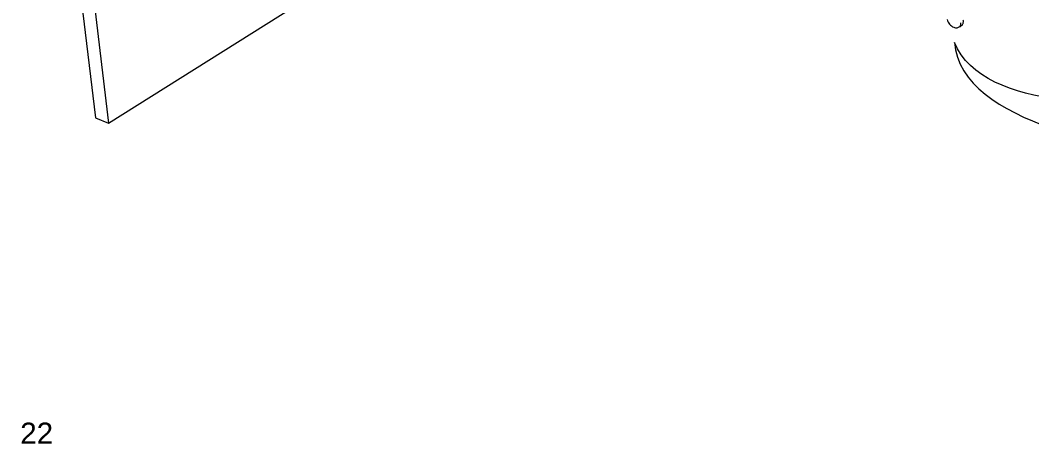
# Model space of a CAD drawing. Header units: metres. Extents: x -11.5 to 7.4, y -3.8 to 5.9.
# Drawn here: x 4.0431 to 4.4628, y -2.7458 to -2.5699 of the extents above; entities that cross this region are included whole.
import ezdxf

# ---------------------------------------------------------------- set-up
doc = ezdxf.new("R2010")
doc.units = ezdxf.units.M
doc.header["$MEASUREMENT"] = 0
doc.layers.add('PDF21_Geometry_Num_Penna__7_Num_Penna__7', color=7, linetype='Continuous', lineweight=18)
doc.layers.add('PDF21_Text_Num_Penna__7_Num_Penna__7', color=7, linetype='Continuous', lineweight=18)
doc.styles.add('GENERATED_STYLE_1', font='')
doc.styles.get('GENERATED_STYLE_1').set_extended_font_data('Arial')

msp = doc.modelspace()

# ---------------------------------------------------------------- linework, layer by layer
at = {"layer": 'PDF21_Geometry_Num_Penna__7_Num_Penna__7', "color": 7, "linetype": 'Continuous', "lineweight": 18, "flags": 128}
for points in [[(4.043072990149769, -2.351798699526509), (4.074361816066336, -2.610452092865548)], [(4.048874733809653, -2.353523890866358), (4.079716383447856, -2.612707998909389)], [(4.079716997700986, -2.612707507506885), (4.25920421918838, -2.49968738866938)], [(4.433075692863538, -2.572449848794114), (4.434083067996113, -2.571605864994017)], [(4.074361447514459, -2.610451970014922), (4.079716506298485, -2.612707507506885)]]:
    msp.add_lwpolyline(points, dxfattribs=at)
msp.add_lwpolyline([(4.427775425458675, -2.569630549779786, 0.1165259902850715), (4.428725060797067, -2.571543334025423, 0.116449282898381), (4.43045356910382, -2.572807466966176)], format="xyb", dxfattribs=at)
at = {"layer": 'PDF21_Geometry_Num_Penna__7_Num_Penna__7', "color": 7, "linetype": 'Continuous', "lineweight": 18}
msp.add_arc((4.430296629920585, -2.569420513661048), 0.004108085124231664, 311.6320910218632, 314.5175415609624, dxfattribs=at)
for points in [[(4.430453077701312, -2.572807466966179), (4.430875683854495, -2.572986828880028), (4.431381828433301, -2.573051939711768), (4.431930970731184, -2.572989285892547)], [(4.431931216432432, -2.57298977729505), (4.432298539803943, -2.572949236588495), (4.432691661806901, -2.572768646168388), (4.433025815509408, -2.572491003753801)], [(4.433025324106909, -2.572490635201921), (4.433047976643056, -2.572490635201921), (4.433054556842668, -2.572450094495366), (4.433075692863543, -2.572450094495366)], [(4.433075692863538, -2.572450094495366), (4.433196086476944, -2.572349356982109), (4.433284538927609, -2.572219135318629), (4.433320165609121, -2.572095056186444)], [(4.43332041131038, -2.572094810485194), (4.433440804923784, -2.571691860432163), (4.4334764316053, -2.571301195441726), (4.433430976873707, -2.570944928626547)], [(4.434083436547994, -2.571605250740888), (4.434203830161398, -2.571506970240148), (4.434289825599544, -2.571376748576669), (4.434327909293581, -2.571250212431968)], [(4.434328154994835, -2.571250212431967), (4.434471890227165, -2.570761266940789), (4.434494003339831, -2.570293206056019), (4.434398179851611, -2.569880427952917)], [(4.524497443157356, -2.602910661491955), (4.504224632867389, -2.604712880174259), (4.442515534959538, -2.608758351285935), (4.430782071677545, -2.579100981681638)], [(4.430782071677539, -2.579100981681636), (4.433279624902568, -2.613391048389525), (4.503192687609625, -2.623717872004692), (4.524628893327099, -2.626017635721988)]]:
    msp.add_open_spline(points, degree=3, dxfattribs=at)

# ---------------------------------------------------------------- texts
at = {"layer": 'PDF21_Text_Num_Penna__7_Num_Penna__7', "color": 7, "linetype": 'Continuous', "lineweight": 18, "insert": (4.043066724767845, -2.745807732319984), "char_height": 0.008793897343969475, "attachment_point": 7, "style": 'GENERATED_STYLE_1'}
msp.add_mtext('\\A1;{\\pql;\\fArial|b0|i0|c0|p34;22}', dxfattribs=at)

doc.saveas('drawing.dxf')
